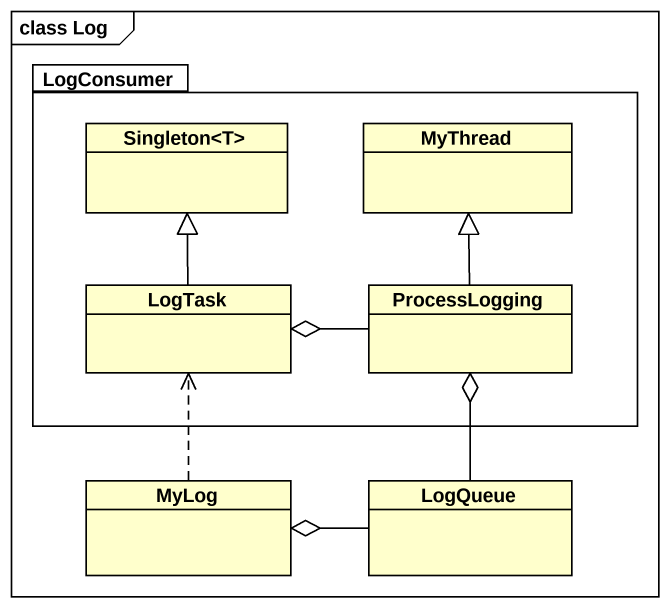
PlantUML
@startuml
mainframe class Log
hide circle
hide empty members
package LogConsumer {
  class "Singleton<T>" as Singleton_T
  class MyThread
  class LogTask
  class ProcessLogging
}
class MyLog
class LogQueue
LogTask -up-|> Singleton_T
ProcessLogging -up-|> MyThread
ProcessLogging -left-o LogTask
MyLog .up.> LogTask
LogQueue -up-o ProcessLogging
LogQueue -left-o MyLog
@enduml
